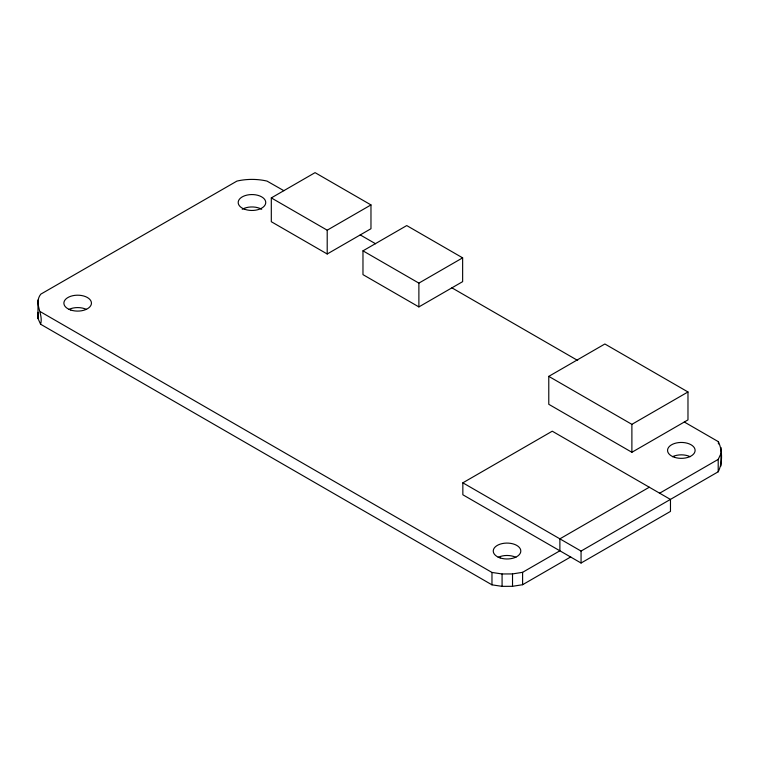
<?xml version="1.0" encoding="UTF-8"?>
<svg xmlns="http://www.w3.org/2000/svg" width="759" height="759" viewBox="0 0 759 759"><rect width="100%" height="100%" fill="white"/><g stroke="black" fill="none" stroke-linecap="round" stroke-linejoin="round"><path stroke-width="1.14" d="M283.885 190.699L267.026 181.097A40.028 23.112 0 0 0 236.912 181.097L40.796 294.15C33.349 303.714 43.747 313.723 40.588 324.226L491.974 584.838L502.079 586.356L512.524 586.309L522.6 584.715L570.73 556.926M40.588 324.226L37.95 318.391L38.026 312.357M581.062 563.026L462.848 494.773L462.848 482.819L552.258 431.197L670.472 499.45L670.472 511.405L581.062 563.026L581.062 551.072L718.204 471.785C722.701 462.829 722.549 450.761 718.412 441.71L684.305 422.013M720.974 465.969L721.05 447.544M718.204 471.785L718.204 459.394L720.974 453.578M271.305 197.909L315.07 172.644L370.971 204.921L370.971 228.725L327.205 253.99L271.305 221.713L271.305 197.909L327.205 230.186L370.971 204.921M362.973 250.84L406.739 225.575L462.639 257.851L462.639 281.646L418.883 306.911L362.973 274.635L362.973 250.84L418.883 283.116L462.639 257.851M548.776 376.369L604.876 343.988L687.977 391.967L687.977 419.898L631.886 452.279L548.776 404.3L548.776 376.369L631.886 424.347L687.977 391.967M649.296 487.221L559.886 538.843L559.886 550.797L522.6 572.324L512.524 573.927L502.079 573.965L491.974 572.447L40.588 311.835M659.429 493.322L718.204 459.394M360.24 234.92L375.572 243.762M451.918 287.841L577.684 360.459M462.848 482.819L581.062 551.072M718.412 441.71L718.412 443.958M631.886 424.347L631.886 452.279M522.6 572.324L522.6 584.715M512.524 573.927L512.524 586.309M502.079 573.965L502.079 586.356M491.974 572.447L491.974 584.838M418.883 283.116L418.883 306.911M327.205 230.186L327.205 253.99M38.026 299.966L37.95 318.391M672.474 456.7A13.776 7.951 0 0 1 690.187 456.7M498.17 557.334A13.776 7.951 0 0 1 515.883 557.334M242.225 209.275A13.776 7.951 0 0 1 261.713 209.275M68.813 309.444A13.776 7.951 0 0 1 86.526 309.444M674.447 457.288A13.776 7.951 0 0 0 695.111 450.4A13.776 7.951 0 0 0 674.447 443.512A13.776 7.951 0 0 0 674.447 457.288M245.081 209.399A13.776 7.951 0 0 0 265.745 202.511A13.776 7.951 0 0 0 245.081 195.623A13.776 7.951 0 0 0 245.081 209.399M70.777 310.033A13.776 7.951 0 0 0 91.441 303.145A13.776 7.951 0 0 0 70.777 296.257A13.776 7.951 0 0 0 70.777 310.033M500.143 557.922A13.776 7.951 0 0 0 520.807 551.034A13.776 7.951 0 0 0 500.143 544.146A13.776 7.951 0 0 0 500.143 557.922"/></g></svg>
